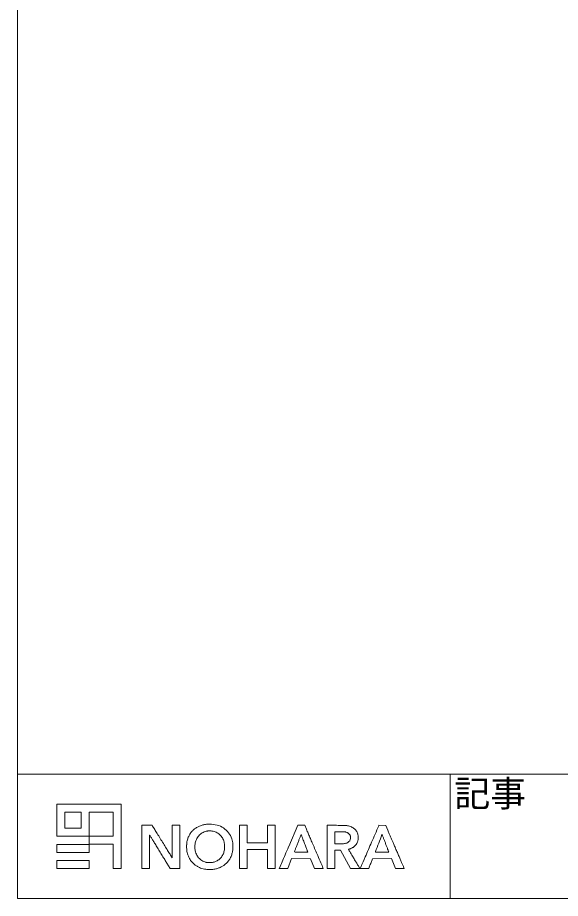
# Model space of a CAD drawing. Units: millimetres at full size, sheet at 1:20; details may follow other scales. Extents: x -4104 to 3696, y -3386 to 2063.
# Drawn here: x -4104 to -2967, y -3386 to -1541 of the extents above; entities that cross this region are included whole.
import ezdxf
from ezdxf.enums import TextEntityAlignment as Align

# ---------------------------------------------------------------- set-up
doc = ezdxf.new("R2010")
doc.units = ezdxf.units.MM
doc.header["$LTSCALE"] = 20
doc.layers.add('0-1', color=7, linetype='Continuous', lineweight=9)
doc.styles.add('HGｺﾞｼｯｸM', font='')
doc.styles.get('HGｺﾞｼｯｸM').set_extended_font_data('HGｺﾞｼｯｸM')

msp = doc.modelspace()

# ---------------------------------------------------------------- linework, layer by layer
at = {"layer": '0-1', "color": 5}
for p, q in [((3695.67, -3126.39), (-4104.13, -3126.39)), ((-3198.06, -3126.39), (-3198.06, -3386.39))]:
    msp.add_line(p, q, dxfattribs=at)
at = {"layer": '0-1'}
for p, q in [((-3435.88, -3233.35), (-3455.61, -3233.23)), ((-3387.41, -3323.46), (-3390.89, -3317.69))]:
    msp.add_line(p, q, dxfattribs=at)
at = {"layer": '0-1', "color": 5}
msp.add_lwpolyline([(3695.67, 2063.48), (3695.67, -3386.39), (-4104.13, -3386.39), (-4104.13, 2063.48)], close=True, dxfattribs=at)
at = {"layer": '0-1'}
for points in [[(-4021.71, -3188.87), (-4021.71, -3256.07), (-3954.51, -3256.07), (-3954.51, -3205.67), (-3903.81, -3205.67), (-3903.81, -3256.07), (-3954.21, -3256.07), (-3954.21, -3272.87), (-3903.81, -3272.87), (-3903.81, -3323.87), (-3887.01, -3323.87), (-3887.01, -3188.87)], [(-3971.31, -3205.67), (-3971.31, -3239.27), (-4004.91, -3239.27), (-4004.91, -3205.67)], [(-3639.21, -3233.27), (-3639.21, -3323.87), (-3623.31, -3323.87), (-3623.31, -3283.67), (-3580.71, -3283.67), (-3580.71, -3323.88), (-3564.66, -3323.72), (-3564.5, -3233.27), (-3580.71, -3233.27), (-3580.71, -3269.87), (-3623.16, -3269.72), (-3623.31, -3233.27)], [(-4021.71, -3273.17), (-4021.71, -3289.97), (-3954.51, -3289.97), (-3954.51, -3273.17)], [(-4021.71, -3307.07), (-4021.71, -3323.87), (-3954.51, -3323.87), (-3954.51, -3307.07)]]:
    msp.add_lwpolyline(points, close=True, dxfattribs=at)
for points in [[(-3843.81, -3233.27), (-3843.81, -3323.87), (-3827.91, -3323.87), (-3827.91, -3288.7)], [(-3821.44, -3234.99), (-3822.51, -3233.27), (-3843.81, -3233.27)], [(-3794.89, -3306.98), (-3784.56, -3323.85), (-3764.01, -3323.87), (-3764.01, -3233.27), (-3780.2, -3233.27), (-3780.36, -3301.22), (-3783.81, -3295.67)], [(-3499.34, -3241.44), (-3502.86, -3233.27), (-3516.96, -3233.28), (-3536.37, -3278.05)], [(-3455.61, -3233.23), (-3455.61, -3323.87), (-3439.41, -3323.87), (-3439.41, -3285.47), (-3427.54, -3285.47), (-3406.57, -3323.87), (-3396.87, -3323.87)], [(-3431.92, -3272.27), (-3439.41, -3272.27), (-3439.41, -3246.72), (-3428.98, -3246.84)], [(-3328.97, -3243.17), (-3333.17, -3233.42), (-3347.32, -3233.26), (-3347.58, -3233.94)], [(-3327.02, -3288.64), (-3326.84, -3289.37), (-3340.82, -3289.37)], [(-3547.21, -3323.87), (-3538.26, -3323.87), (-3530.16, -3303.17), (-3490.61, -3303.32), (-3482.23, -3323.87), (-3473.12, -3323.87)], [(-3385.27, -3320.72), (-3386.57, -3323.72), (-3377.69, -3323.8)], [(-3364.55, -3313.47), (-3360.54, -3303.32), (-3321.04, -3303.16), (-3312.66, -3323.86), (-3294.26, -3323.87), (-3295.7, -3320.49)]]:
    msp.add_lwpolyline(points, dxfattribs=at)
for centre, radius, start, end in [((-5206.04, -4095.26), 1630.09, 31.79944, 31.85307), ((-651009.37, -404501.52), 761490.02, 31.79875, 31.79944), ((-254025.87, -158372.92), 294397.75, 31.79663, 31.79869), ((-3705.12, -3275.36), 44.76, 140.87445, 150.36179), ((-3711.62, -3270.08), 36.39, 129.79341, 140.87448), ((-3705.41, -3277.53), 46.09, 121.05776, 129.79342), ((-3704.21, -3279.52), 48.41, 112.63846, 121.05784), ((-3703.51, -3281.21), 50.24, 104.37868, 112.63853), ((-3702.36, -3285.69), 54.86, 96.64605, 104.37874), ((-3701.6, -3276.69), 31.79, 98.9278, 116.01445), ((-3706.34, -3251.5), 20.44, 93.49458, 96.64611), ((-3701.45, -3331.55), 100.64, 92.52796, 93.49465), ((-3704.02, -3261.23), 16.15, 90.6497, 98.92786), ((-3700.92, -3343.64), 112.74, 91.56154, 92.528), ((-3703.33, -3322.03), 76.95, 88.04946, 90.64966), ((-3701.26, -3331.1), 100.2, 90.50569, 91.56153), ((-3701.62, -3290.62), 59.72, 75.21282, 90.5057), ((-3703.32, -3321.6), 76.52, 85.42221, 88.04945), ((-3698.65, -3263.31), 18.04, 77.73789, 85.42227), ((-3701.25, -3275.24), 30.25, 60.65236, 77.73787), ((-3698.14, -3277.45), 46.1, 56.64455, 75.2128), ((-3696.15, -3274.43), 42.48, 37.20408, 56.64453), ((5085.77, 446.51), 9343.73, 203.24713, 203.27762), ((67865.57, 27454.75), 77686.6, 203.27766, 203.28407), ((-3466.08, -8259.23), 5025.97, 89.51711, 89.65576), ((-3439.04, -4111.01), 864.23, 88.95664, 89.33296), ((-3425.48, -3442.92), 209.49, 88.12693, 89.51713), ((-3424.99, -3339.5), 92.59, 87.01304, 88.9567), ((-3421.92, -3280.63), 33.64, 83.56575, 87.01309), ((-3420.3, -3284.52), 51.01, 84.73923, 88.127), ((-3417.41, -3253.05), 19.41, 77.7694, 84.73923), ((-3422.83, -3278.08), 45.01, 66.38555, 77.76933), ((-3414.94, -3260.02), 25.3, 48.86313, 66.38548), ((-3412.14, -3256.82), 21.05, 29.3883, 48.86311), ((-3414.27, -3258.02), 23.5, 11.45453, 29.38832), ((-4278846.23, 1853541.17), 4661276.93, 336.52506, 336.52552), ((-3365.78, -3226.92), 19.5, 336.52555, 338.91562), ((-198636.1, -87283.47), 212620.9, 23.28075, 23.28212), ((-2942.58, -3270.51), 885.31, 179.32105, 179.91945), ((-2655.13, -3273.92), 1172.78, 179.03041, 179.32101), ((-3827.6, -3254.08), 0.145, 43.13055, 179.03041), ((-3829.25, -3255.63), 2.41, 31.84065, 43.13046), ((-12454.65, -8612.07), 10155.69, 31.80625, 31.84063), ((-5508.35, -4304.13), 1981.98, 31.60711, 31.80627), ((-6983.31, -5211.79), 3713.85, 31.48269, 31.60714), ((-435430.17, -270833.19), 507833.53, 31.79521, 31.79659), ((84796.45, 51660.85), 104243.37, 211.79523, 211.8021), ((-3701.18, -3277.32), 49.17, 159.56182, 168.54097), ((-3702.65, -3276.77), 47.6, 150.36178, 159.56175), ((-3695.98, -3278.18), 36.97, 152.23339, 167.6116), ((-3701.99, -3275.02), 30.18, 134.32823, 152.23331), ((-3702.83, -3274.16), 28.98, 116.01435, 134.32826), ((-3701.03, -3274.86), 29.82, 43.3793, 60.65237), ((-3701.73, -3275.52), 30.78, 26.40466, 43.3794), ((-3704.85, -3277.07), 34.27, 10.74115, 26.40476), ((-3697.61, -3275.54), 44.31, 18.37087, 37.20411), ((-3699.97, -3276.32), 46.8, 11.29433, 18.37086), ((-9576.66, -937.74), 6492.83, 338.94278, 339.00787), ((-6626.32, -2069.8), 3332.75, 339.00788, 339.11514), ((-50380.76, 14625.15), 50164.08, 339.11513, 339.12155), ((-3510.97, -3252.48), 0.476, 339.12158, 357.19157), ((-3510.43, -3252.51), 0.069, 23.48906, 177.1916), ((-3572.61, -3279.53), 67.87, 22.00259, 23.48905), ((-3654.12, -3312.46), 155.78, 20.88824, 22.00252), ((-5352.73, -3960.7), 1973.88, 20.71447, 20.88819), ((28209.95, 8731.25), 33908.42, 200.71444, 200.722), ((76442.88, 31145.95), 87024.43, 203.28411, 203.29075), ((80827.63, 33033.5), 91798.21, 203.29076, 203.29718), ((-3419.1, -3255.66), 8.51, 73.98914, 83.56571), ((-3423.85, -3272.2), 25.72, 69.19581, 73.98916), ((-3419.99, -3262.04), 14.86, 61.96474, 69.19582), ((-3419, -3260.18), 12.75, 54.09629, 61.96472), ((-3419.49, -3260.87), 13.59, 46.59677, 54.0964), ((-3419.79, -3261.18), 14.03, 37.84538, 46.59683), ((-3417.24, -3260.1), 10.31, 313.60414, 341.44483), ((-3415.65, -3257.96), 8.78, 25.41249, 37.84538), ((-3415.57, -3257.92), 8.69, 12.90467, 25.41251), ((-3420.48, -3259.01), 13.72, 341.44479, 3.90725), ((-3420.24, -3258.99), 13.48, 3.90723, 12.90469), ((-3405.8, -3262.56), 14.79, 344.88467, 355.16146), ((-3408.66, -3256.88), 17.77, 2.38062, 11.45451), ((-3451.8, -3258.67), 60.95, 355.1615, 358.74999), ((-3451.66, -3258.67), 60.81, 358.74999, 2.38063), ((168524.51, -69941.49), 184350.44, 158.79235, 158.79831), ((-3340.7, -3252.98), 0.209, 90.00004, 158.79236), ((-3340.7, -3252.89), 0.121, 21.31364, 89.99991), ((-15222.92, -7888.84), 12754.7, 21.28914, 21.31366), ((-4238.69, -3608.67), 966.01, 20.92847, 21.28921), ((-5110.53, -3942.09), 1899.43, 20.71103, 20.92853), ((-517006.23, -224268.14), 559210.48, 23.28002, 23.28071), ((-546398.85, -236914.8), 591208.36, 23.27937, 23.28006), ((-370915.62, -161414.91), 400172.76, 23.27848, 23.2794), ((10014.39, -3288.71), 13842.3, 179.91951, 179.99995), ((151142.88, 91622.49), 181706.68, 211.48272, 211.4857), ((293163.83, 178604.86), 348247.61, 211.48578, 211.48761), ((61056.62, 36940.33), 76310, 211.8021, 211.81081), ((65145.93, 39476.91), 81122.15, 211.81083, 211.81771), ((-3404.02, -3278.09), 346.04, 179.32178, 180.00383), ((-3462.23, -3278.1), 287.82, 180.00384, 180.75074), ((-3703.95, -3274.54), 46.08, 176.30608, 179.32173), ((-3687.67, -3281.05), 62.37, 180.75077, 183.07392), ((-3725.56, -3273.15), 24.43, 171.7954, 176.30606), ((-3712.36, -3275.05), 37.77, 168.54099, 171.7954), ((-3660.23, -3278.76), 72.52, 178.74903, 181.97319), ((-3660.72, -3278.75), 72.02, 175.55077, 178.74904), ((-3705.63, -3280.32), 27.09, 181.97321, 188.69735), ((-3711.34, -3274.81), 21.24, 167.61162, 175.55079), ((-3710.64, -3278.26), 40.18, 341.76006, 354.21031), ((-3707.58, -3277.59), 37.04, 6.32467, 10.74117), ((-3715.95, -3278.52), 45.46, 2.5371, 6.3247), ((-3706.22, -3278.71), 35.73, 354.21034, 358.73887), ((-3715.67, -3278.5), 45.18, 358.7388, 2.53717), ((-3708.59, -3278.05), 55.59, 5.07461, 11.29426), ((-3706.97, -3278.24), 53.98, 352.53171, 358.93709), ((-3710.14, -3278.18), 57.14, 358.93709, 5.07452), ((58784.06, -30311.55), 67931.19, 156.54966, 156.56547), ((4814.49, -6420.07), 8907.32, 159.38135, 159.41733), ((-2278.79, -3751.25), 1328.59, 159.11026, 159.38138), ((-1158.67, -4178.75), 2527.51, 158.94275, 159.11028), ((57915.66, 19969.16), 65668.76, 200.72202, 200.7266), ((57109.57, 19664.25), 64806.94, 200.7267, 200.73128), ((23325.82, 6877.37), 28684.28, 200.73133, 200.73981), ((-4979.3, -3840.72), 1582.16, 20.61143, 20.73977), ((-4269.34, -3573.7), 823.64, 20.4022, 20.61144), ((-81483.65, -36859.23), 84921.76, 23.27948, 23.29713), ((-3431.92, -3076.23), 196.03, 270.00003, 270.90415), ((-3431.96, -3073.82), 198.45, 270.90419, 271.80006), ((-3431.28, -3095.36), 176.89, 271.80003, 272.67941), ((-3424.3, -3244.45), 27.64, 272.67935, 276.14525), ((-3424.4, -3243.57), 28.53, 276.14527, 289.63132), ((-3419.25, -3257.99), 13.22, 289.63137, 313.60412), ((-3410.88, -3283.73), 0.326, 180.00005, 210.76352), ((-3411.09, -3283.73), 0.115, 112.65832, 180.00011), ((28734.79, 15851.27), 37410.11, 210.7636, 210.77391), ((-3405.54, -3297.02), 14.52, 110.49068, 112.65823), ((-3406.82, -3293.61), 10.88, 106.93429, 110.4907), ((-3404.1, -3302.52), 20.2, 104.69647, 106.93437), ((-3413.95, -3264.99), 18.61, 284.69656, 291.26338), ((-3421.89, -3244.57), 40.51, 291.26341, 294.93369), ((-3422.31, -3243.67), 41.51, 294.93373, 298.58225), ((-3413.66, -3259.54), 23.44, 298.58231, 304.17991), ((-3411.73, -3262.39), 20, 304.17987, 315.14204), ((-3415.42, -3258.71), 25.2, 315.14204, 324.35733), ((-3415.27, -3258.82), 25.01, 324.35739, 333.6054), ((-3410.06, -3261.41), 19.19, 333.60538, 344.88468), ((-133137.5, 53091.32), 141484.84, 336.51153, 336.52505), ((64668.45, -29654.93), 72954.35, 158.79826, 158.81315), ((-7298.41, -4769.3), 4238.46, 20.61296, 20.71105), ((-5498.23, -4092.19), 2315.16, 20.45869, 20.61293), ((-11480.88, -6324.09), 8700.57, 20.42265, 20.45863), ((26156.6, 9414.68), 32087.68, 203.27853, 203.29113), ((81823.72, 33378.53), 92693.74, 203.29114, 203.29687), ((86625.9, 35446.26), 97922.17, 203.29681, 203.30254), ((290248.42, 176819.56), 344829, 211.48767, 211.4895), ((125289.06, 75773.88), 151381.79, 211.4895, 211.49294), ((-848.1, -1469.36), 3457.43, 211.81774, 211.88581), ((-3717.17, -3282.64), 32.82, 183.07401, 186.43611), ((-3728.89, -3283.96), 21.03, 186.43614, 191.12962), ((-3702.87, -3278.84), 47.54, 191.12965, 197.25792), ((-3695.57, -3276.57), 55.19, 197.25788, 202.73752), ((-3696.64, -3277.02), 54.03, 202.7375, 208.27166), ((-3695.26, -3278.74), 37.57, 188.69741, 203.34926), ((-3702.23, -3281.74), 29.98, 203.3493, 220.70235), ((-3703.04, -3282.44), 28.92, 220.70241, 238.40793), ((-3700.3, -3282.22), 29.05, 310.99188, 326.65983), ((-3701.99, -3281.12), 31.06, 326.65988, 341.75995), ((-3695.81, -3281.71), 42.28, 323.10161, 333.53575), ((-3696.74, -3281.25), 43.31, 333.53582, 343.83434), ((-3707.26, -3278.2), 54.26, 343.83434, 352.53179), ((28401.97, -17142.31), 34817.75, 156.56546, 156.59159), ((-3523.39, -3288.95), 0.919, 159.41732, 179.99997), ((-3524.06, -3288.95), 0.246, 180.00007, 267.12292), ((-3518.26, -3173.6), 115.74, 267.12298, 268.28584), ((-3517.45, -3146.55), 142.8, 268.2859, 269.78451), ((-3510.36, -1258.95), 2030.41, 269.78456, 269.99999), ((-3510.36, -2010.89), 1278.48, 270.00002, 270.23975), ((-3507.71, -2644.2), 645.16, 270.23977, 270.6397), ((-3592.06, 4911.09), 8200.92, 270.63968, 270.66787), ((-10129.52, -5753.34), 7076.05, 20.38049, 20.40226), ((-3496.47, -3289.21), 0.064, 270.6677, 359.99992), ((-3496.75, -3289.21), 0.349, 360, 20.38053), ((-16665.73, -8971.74), 14359.2, 23.21373, 23.27951), ((-1299.54, -2034.25), 2453.67, 210.77399, 210.94863), ((692.65, -839.65), 4776.58, 210.94862, 211.05473), ((-34739.25, 10330.09), 34196.74, 336.4728, 336.51153), ((-3352.98, -3289.12), 1.83, 158.81305, 180.68904), ((-3354.72, -3289.14), 0.093, 180.68905, 269.02001), ((-3287.33, 649.48), 3939.29, 269.01986, 269.0783), ((-3343.48, -2840.43), 448.93, 269.07828, 269.65445), ((-3340.82, -2400.47), 888.9, 269.65441, 270.00002), ((-3332.12, -3289.92), 5.25, 14.08935, 20.42259), ((56312.42, 22389.49), 64916.32, 203.30244, 203.31024), ((-28542.84, -14172.91), 27480.79, 23.29346, 23.31019), ((-3707.03, -3282.61), 42.23, 208.27164, 214.92846), ((-3717.15, -3289.67), 29.9, 214.92843, 221.64341), ((-3692.88, -3268.09), 62.38, 221.64341, 225.51738), ((-3693.01, -3268.23), 62.18, 225.51742, 229.39345), ((-3714.69, -3293.51), 28.88, 229.39345, 236.27169), ((-3699.73, -3271.1), 55.82, 236.27166, 242.20778), ((-3704.58, -3280.32), 45.4, 242.20778, 249.13868), ((-3700.99, -3279.11), 32.82, 238.40797, 254.50995), ((-3705.31, -3294.68), 16.66, 254.50989, 259.64503), ((-3705.62, -3296.39), 14.93, 259.64495, 265.2224), ((-3704.42, -3282.02), 29.35, 265.22237, 268.897), ((-3701.27, -3118.71), 192.69, 268.89703, 269.81239), ((-3701.66, -3234.8), 76.6, 269.81241, 273.14404), ((-3698.7, -3288.64), 22.67, 273.14398, 281.39284), ((-3697.92, -3292.53), 18.71, 281.39281, 290.67584), ((-3705.15, -3273.37), 39.19, 290.67587, 296.01625), ((-3701.49, -3280.86), 30.85, 296.01622, 310.99192), ((-3699.93, -3277.48), 48.39, 288.89135, 296.92093), ((-3699, -3279.33), 46.33, 296.92096, 305.13251), ((-3697.3, -3281.73), 43.38, 305.13246, 313.75827), ((-3701.18, -3277.69), 48.99, 313.75819, 323.10162), ((405820.95, -180532.21), 446085.71, 156.59155, 156.59338), ((-197342.59, -86461.51), 210952.16, 23.21037, 23.21381), ((-477313.1, -288675.5), 553200.99, 31.05374, 31.05466), ((-232716.59, -141394.41), 267685.38, 31.0521, 31.0537), ((-10535.95, -434.2), 7727.85, 338.04378, 338.06738), ((-4187.47, -2990.47), 884.04, 338.0674, 338.29819), ((-4943.5, -2689.59), 1697.74, 338.2982, 338.43983), ((-21084.17, -10961.72), 19360.22, 23.27174, 23.29351), ((-23247.63, -11892.22), 21715.3, 23.25554, 23.27182), ((-3934.81, -3592.57), 694.61, 23.05981, 23.25553), ((-3704.37, -3279.76), 46, 249.1386, 256.02051), ((-3701.21, -3267.08), 59.07, 256.0204, 261.72565), ((-3704.35, -3288.61), 37.31, 261.72555, 268.15566), ((-3702.51, -3231.53), 94.42, 268.15558, 271.3699), ((-3702.5, -3231.98), 93.97, 271.36988, 274.57984), ((-3697.72, -3291.67), 34.09, 274.57983, 281.4212), ((-3701.52, -3272.85), 53.29, 281.42119, 288.89129), ((-3555.76, -3323.42), 0.234, 160.26136, 257.52012), ((-3549.33, -3325.73), 7.07, 156.59336, 160.26135), ((-3554.43, -3317.42), 6.38, 257.52016, 266.57803), ((-3552.6, -3286.74), 37.11, 266.57807, 269.75984), ((-3547.31, -2024.13), 1299.73, 269.75992, 270.00423), ((-3473.12, -2702.11), 621.75, 270, 270.32201), ((-3471.39, -3009.98), 313.88, 270.32206, 270.85903), ((-3511.16, -358.1), 2966.06, 270.85912, 270.90977), ((-3464.06, -3323.73), 0.056, 270.90977, 359.99991), ((-3464.54, -3323.73), 0.532, 359.99999, 23.21036), ((-3396.87, -2897.46), 426.4, 270.00004, 270.49851), ((-3394.98, -3114.63), 209.22, 270.49856, 271.34768), ((-3414.79, -2272.65), 1051.44, 271.34772, 271.49509), ((-3432.97, -3350.89), 53.17, 30.82278, 31.05196), ((-3387.36, -3323.67), 0.061, 271.49503, 30.82263), ((-3372.08, -2697.25), 626.57, 269.48682, 269.79897), ((-3373.14, -2998.38), 325.43, 269.79896, 270.30866), ((-3383.81, -1016.59), 2307.26, 270.30865, 270.37259), ((-3368.81, -3323.62), 0.177, 270.37265, 315.00009), ((-3368.94, -3323.49), 0.358, 314.99996, 338.04381)]:
    msp.add_arc(centre, radius, start, end, dxfattribs=at)

# ---------------------------------------------------------------- texts
at = {"layer": '0-1', "style": 'HGｺﾞｼｯｸM'}
msp.add_text('記事', height=54.99, dxfattribs=at).set_placement((-3189.21, -3210.6), align=Align.BOTTOM_LEFT)

doc.saveas('drawing.dxf')
